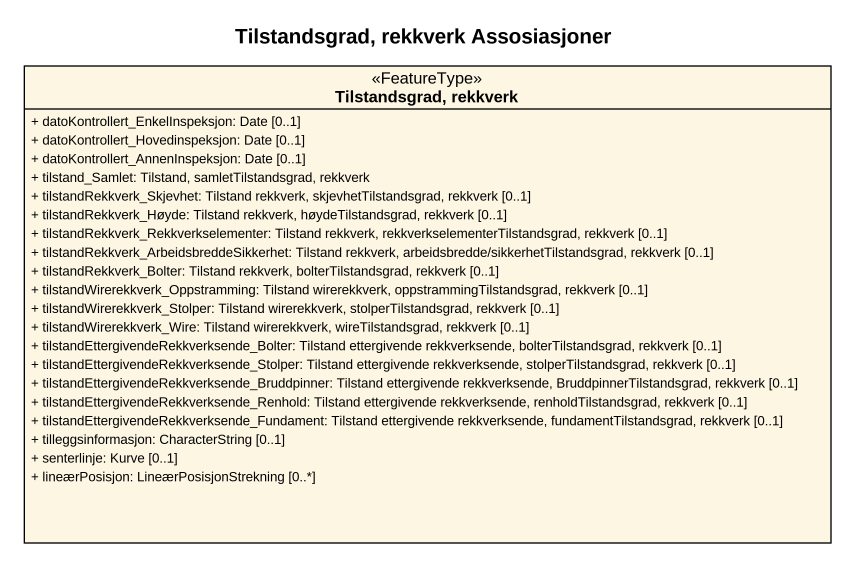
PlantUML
@startuml
title Tilstandsgrad, rekkverk Assosiasjoner
hide circle
hide empty members
skinparam classAttributeIconSize 0
class "Tilstandsgrad, rekkverk" as Tilstandsgrad_rekkverk <<FeatureType>> {
  + datoKontrollert_EnkelInspeksjon: Date [0..1]
  + datoKontrollert_Hovedinspeksjon: Date [0..1]
  + datoKontrollert_AnnenInspeksjon: Date [0..1]
  + tilstand_Samlet: Tilstand, samletTilstandsgrad, rekkverk
  + tilstandRekkverk_Skjevhet: Tilstand rekkverk, skjevhetTilstandsgrad, rekkverk [0..1]
  + tilstandRekkverk_Høyde: Tilstand rekkverk, høydeTilstandsgrad, rekkverk [0..1]
  + tilstandRekkverk_Rekkverkselementer: Tilstand rekkverk, rekkverkselementerTilstandsgrad, rekkverk [0..1]
  + tilstandRekkverk_ArbeidsbreddeSikkerhet: Tilstand rekkverk, arbeidsbredde/sikkerhetTilstandsgrad, rekkverk [0..1]
  + tilstandRekkverk_Bolter: Tilstand rekkverk, bolterTilstandsgrad, rekkverk [0..1]
  + tilstandWirerekkverk_Oppstramming: Tilstand wirerekkverk, oppstrammingTilstandsgrad, rekkverk [0..1]
  + tilstandWirerekkverk_Stolper: Tilstand wirerekkverk, stolperTilstandsgrad, rekkverk [0..1]
  + tilstandWirerekkverk_Wire: Tilstand wirerekkverk, wireTilstandsgrad, rekkverk [0..1]
  + tilstandEttergivendeRekkverksende_Bolter: Tilstand ettergivende rekkverksende, bolterTilstandsgrad, rekkverk [0..1]
  + tilstandEttergivendeRekkverksende_Stolper: Tilstand ettergivende rekkverksende, stolperTilstandsgrad, rekkverk [0..1]
  + tilstandEttergivendeRekkverksende_Bruddpinner: Tilstand ettergivende rekkverksende, BruddpinnerTilstandsgrad, rekkverk [0..1]
  + tilstandEttergivendeRekkverksende_Renhold: Tilstand ettergivende rekkverksende, renholdTilstandsgrad, rekkverk [0..1]
  + tilstandEttergivendeRekkverksende_Fundament: Tilstand ettergivende rekkverksende, fundamentTilstandsgrad, rekkverk [0..1]
  + tilleggsinformasjon: CharacterString [0..1]
  + senterlinje: Kurve [0..1]
  + lineærPosisjon: LineærPosisjonStrekning [0..*]
}
@enduml
